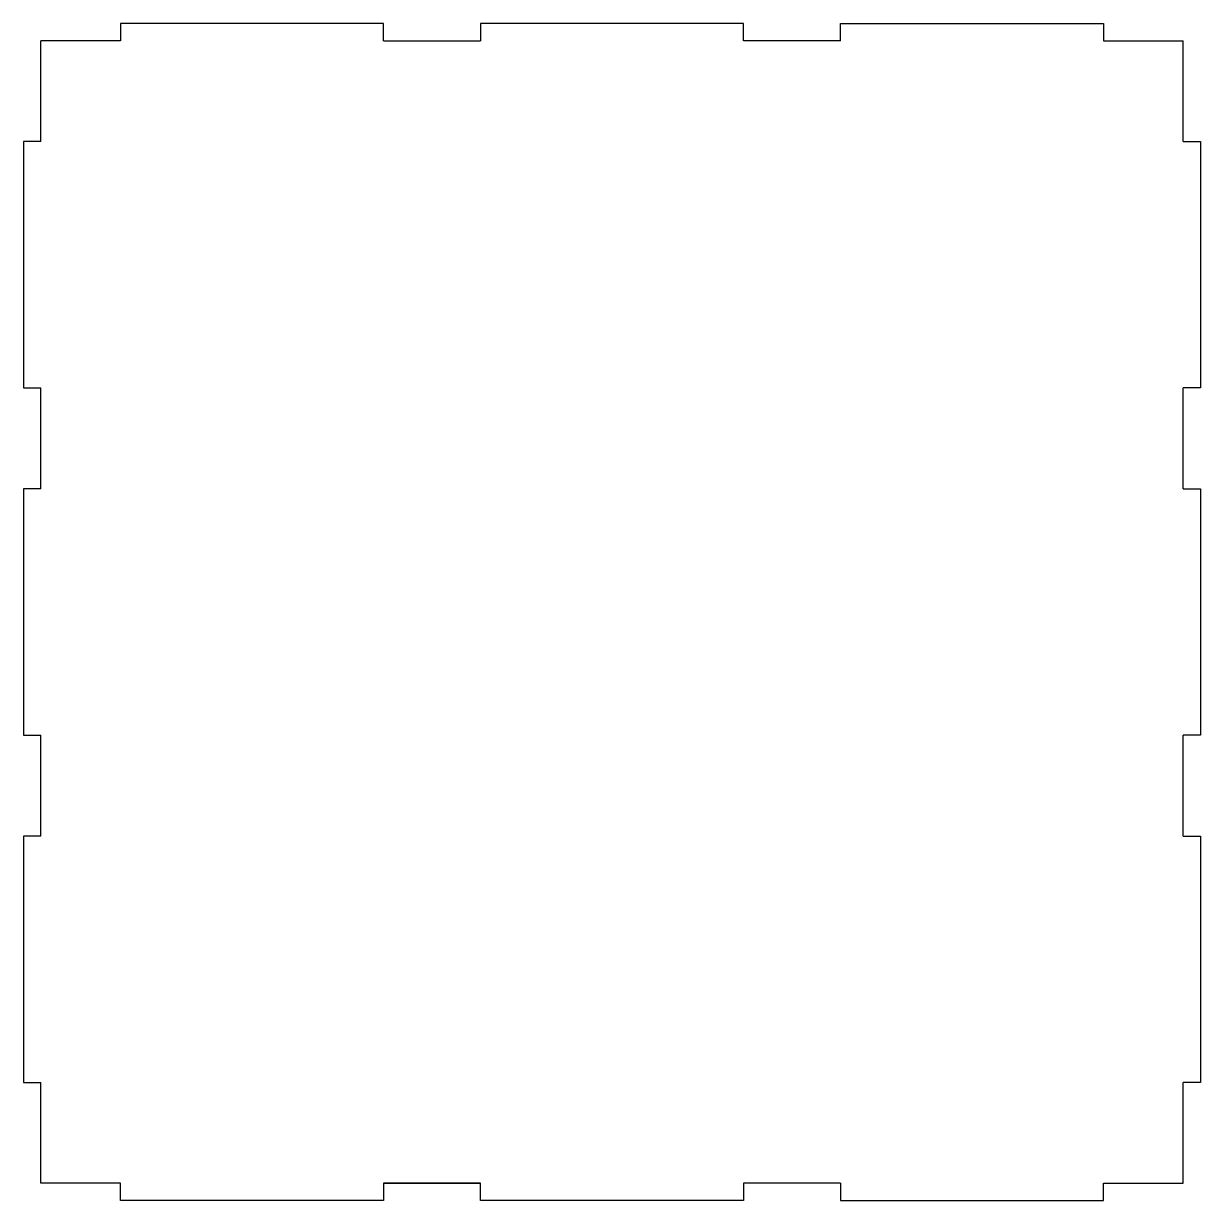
# Model space of a CAD drawing. Header units: millimetres. Extents: x 314 to 520, y -218 to -12.
import ezdxf

# ---------------------------------------------------------------- set-up
doc = ezdxf.new("R2010")
doc.units = ezdxf.units.MM
doc.layers.get('0').update_dxf_attribs({"linetype": 'CONTINUOUS'})

msp = doc.modelspace()

# ---------------------------------------------------------------- linework, layer by layer
for p, q in [((330.83, -11.73), (330.83, -14.73)), ((376.87, -11.73), (330.83, -11.73)), ((376.87, -14.73), (376.87, -11.73)), ((439.88, -11.73), (393.84, -11.73)), ((393.84, -11.73), (393.84, -14.73)), ((439.88, -14.73), (439.88, -11.73)), ((456.85, -14.73), (456.85, -11.73)), ((456.85, -11.73), (502.89, -11.73)), ((502.89, -11.73), (502.89, -14.73)), ((316.86, -32.38), (316.86, -14.73)), ((330.83, -14.73), (316.86, -14.73)), ((376.87, -14.73), (393.84, -14.73)), ((456.85, -14.73), (439.88, -14.73)), ((502.89, -14.73), (516.86, -14.73)), ((516.86, -32.38), (516.86, -14.73)), ((313.86, -32.38), (313.86, -75.51)), ((316.86, -32.38), (313.86, -32.38)), ((516.86, -32.38), (519.86, -32.38)), ((519.86, -32.38), (519.86, -75.51)), ((313.86, -75.51), (316.86, -75.51)), ((316.86, -93.17), (316.86, -75.51)), ((516.86, -93.17), (516.86, -75.51)), ((519.86, -75.51), (516.86, -75.51)), ((313.86, -93.17), (313.86, -136.29)), ((316.86, -93.17), (313.86, -93.17)), ((516.86, -93.17), (519.86, -93.17)), ((519.86, -93.17), (519.86, -136.29)), ((313.86, -136.29), (316.86, -136.29)), ((316.86, -153.95), (316.86, -136.29)), ((516.86, -153.95), (516.86, -136.29)), ((519.86, -136.29), (516.86, -136.29)), ((316.86, -153.95), (313.86, -153.95)), ((313.86, -153.95), (313.86, -197.08)), ((516.86, -153.95), (519.86, -153.95)), ((519.86, -153.95), (519.86, -197.08)), ((313.86, -197.08), (316.86, -197.08)), ((316.86, -211.73), (316.86, -197.08)), ((516.86, -211.73), (516.86, -197.08)), ((519.86, -197.08), (516.86, -197.08)), ((316.86, -214.73), (316.86, -211.73)), ((516.86, -214.73), (516.86, -211.73)), ((330.83, -214.73), (316.86, -214.73)), ((330.83, -217.73), (330.83, -214.73)), ((376.87, -214.73), (376.87, -217.73)), ((393.84, -217.73), (393.84, -214.73)), ((456.85, -214.73), (439.88, -214.73)), ((439.88, -214.73), (439.88, -217.73)), ((456.85, -214.73), (456.85, -217.73)), ((502.89, -214.73), (516.86, -214.73)), ((502.89, -217.73), (502.89, -214.73)), ((376.87, -217.73), (330.83, -217.73)), ((439.88, -217.73), (393.84, -217.73)), ((456.85, -217.73), (502.89, -217.73))]:
    msp.add_line(p, q)
msp.add_lwpolyline([(376.87, -214.73), (393.84, -214.73)], close=True)

doc.saveas('drawing.dxf')
